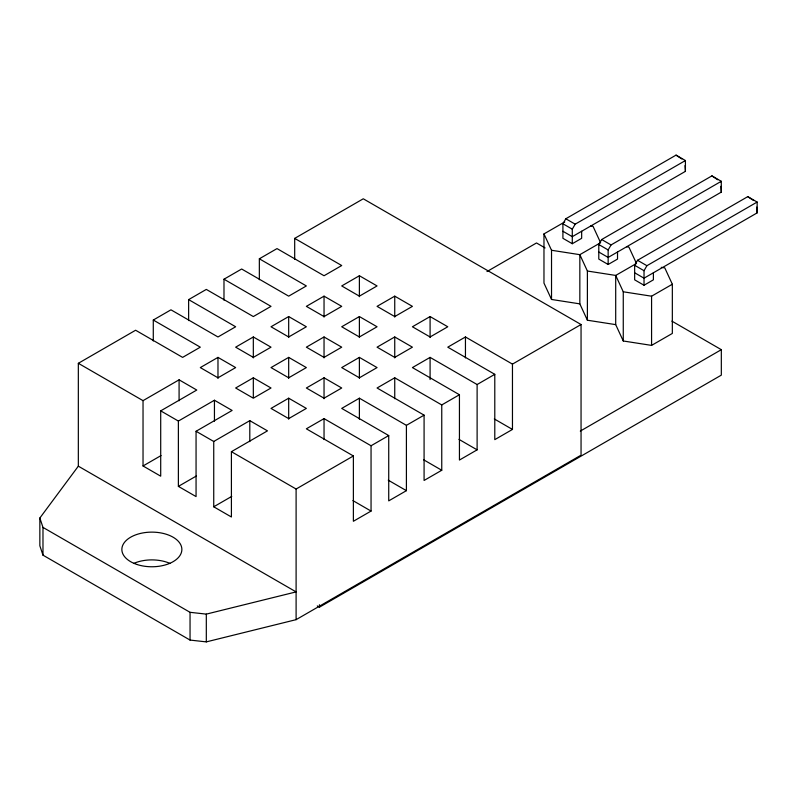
<?xml version="1.0" encoding="UTF-8"?>
<svg xmlns="http://www.w3.org/2000/svg" width="797" height="797" viewBox="0 0 797 797"><rect width="100%" height="100%" fill="white"/><g stroke="black" fill="none" stroke-linecap="round" stroke-linejoin="round"><path stroke-width="1.2" d="M581.661 231.26L581.661 238.313L572.286 243.723L562.911 238.313L562.911 223.768L565.81 218.767L676.045 155.116L685.42 160.536L685.42 171.355L572.286 236.669L562.911 231.26M572.286 243.723L572.286 229.187L575.185 224.176L685.42 160.536L684.743 160.944M617.526 252.021L617.526 259.075L608.151 264.484L598.786 259.075L598.786 244.53L601.675 239.528L711.91 175.878L721.285 181.298L721.285 192.117L608.151 257.431L598.786 252.021M608.151 264.484L608.151 249.949L611.05 244.938L721.285 181.298L720.608 181.706M653.391 272.783L653.391 279.837L644.026 285.246L634.651 279.837L634.651 265.291L637.54 260.29L747.775 196.64L757.15 202.059L757.15 212.879L644.026 278.193L634.651 272.783M644.026 285.246L644.026 270.711L646.915 265.7L757.15 202.059L756.473 202.468M294.691 259.334L294.691 238.393L363.273 198.792L581.053 324.518L581.053 455.157L296.105 619.658L206.313 641.884L190.045 640.071L42.978 555.16L39.85 545.776L39.85 518.02L78.335 466.175L78.335 363.302L135.61 330.237L182.623 357.385L200.306 347.173L153.283 320.035L153.283 340.977M153.283 320.035L170.956 309.824L217.98 336.972L235.653 326.77L188.63 299.622L188.63 320.573M188.63 299.622L206.313 289.411L253.326 316.558L271.01 306.357L223.987 279.209L223.987 300.16M223.987 279.209L241.66 269.007L288.683 296.155L306.357 285.944L259.344 258.796L259.344 279.747M259.344 258.796L277.017 248.594L324.04 275.742L341.714 265.531L294.691 238.393M143.032 400.652L179.086 379.83L196.769 390.042L160.705 410.863L160.705 476.178L143.032 465.966L143.032 400.652L78.335 363.302M217.98 357.385L200.306 367.586L217.98 377.798L235.653 367.586L217.98 357.385L217.98 378.336M253.326 336.972L235.653 347.173L253.326 357.385L271.01 347.173L253.326 336.972L253.326 357.923M288.683 316.558L271.01 326.77L288.683 336.972L306.357 326.77L288.683 316.558L288.683 337.51M324.04 296.155L306.357 306.357L324.04 316.558L341.714 306.357L324.04 296.155L324.04 317.096M359.387 275.742L341.714 285.944L359.387 296.155L377.061 285.944L359.387 275.742L359.387 296.693M178.379 421.065L214.443 400.243L232.116 410.455L196.062 431.267L196.062 496.581L178.379 486.379L178.379 421.065L160.705 410.863M253.326 377.798L235.653 388L253.326 398.201L271.01 388L253.326 377.798L253.326 397.514M288.683 357.385L271.01 367.586L288.683 377.798L306.357 367.586L288.683 357.385L288.683 378.336M324.04 336.972L306.357 347.173L324.04 357.385L341.714 347.173L324.04 336.972L324.04 357.923M359.387 316.558L341.714 326.77L359.387 336.972L377.061 326.77L359.387 316.558L359.387 337.51M394.744 296.155L377.061 306.357L394.744 316.558L412.418 306.357L394.744 296.155L394.744 317.096M143.032 465.966L161.064 455.555M486.977 271.558L536.501 242.965L545.098 247.927M213.735 441.478L249.8 420.657L267.473 430.858L231.409 451.68L231.409 516.994L213.735 506.792L213.735 441.478L196.062 431.267M288.683 398.201L271.01 408.413L288.683 418.614L306.357 408.413L288.683 398.201L288.683 419.152M324.04 377.798L306.357 388L324.04 398.201L341.714 388L324.04 377.798L324.04 398.739M359.387 357.385L341.714 367.586L359.387 377.798L377.061 367.586L359.387 357.385L359.387 378.336M394.744 336.972L377.061 347.173L394.744 357.385L412.418 347.173L394.744 336.972L394.744 357.923M430.091 316.558L412.418 326.77L430.091 336.972L447.775 326.77L430.091 316.558L430.091 337.51M178.379 486.379L196.411 475.968M324.04 418.614L306.357 428.816L353.38 455.964L353.38 521.278L371.053 511.076L371.053 445.762L324.04 418.614L324.04 439.565M359.387 398.201L341.714 408.413L388.727 435.56L388.727 500.875L406.41 490.663L406.41 425.349L359.387 398.201L359.387 419.152M394.744 377.798L377.061 388L424.084 415.147L424.084 480.461L441.757 470.26L441.757 404.936L394.744 377.798L394.744 398.739M430.091 357.385L412.418 367.586L459.441 394.734L459.441 460.048L477.114 449.847L477.114 384.533L430.091 357.385L430.091 379.561M512.461 364.119L465.448 336.972L447.775 347.173L494.788 374.321L494.788 439.635L512.461 429.434L512.461 364.119L581.053 324.518M213.735 506.792L231.768 496.382M231.409 451.68L296.105 489.029L353.38 455.964M371.053 445.762L388.727 435.56M406.41 425.349L424.084 415.147M441.757 404.936L459.441 394.734M477.114 384.533L494.788 374.321M580.296 431.097L721.325 349.674L721.325 375.138L319.438 607.175L317.286 605.929M661.241 267.334L664.788 267.882L672.339 284.24L672.339 333.435L651.577 345.39L623.264 340.986L615.702 324.628L587.389 320.225L579.837 303.866L551.524 299.463L543.972 283.104L543.972 233.91L564.734 221.955M543.972 233.91L551.524 250.268L579.837 254.671L587.389 271.03L615.702 275.433L623.264 291.792L651.577 296.195L672.339 284.24M39.85 518.02L42.978 527.405L190.045 612.315L206.313 614.118L296.105 591.902L78.335 466.175M590.687 225.989L593.048 226.358L600.599 242.716L579.837 254.671L579.837 303.866M626.562 246.751L628.913 247.12L636.474 263.478L615.702 275.433L615.702 324.628M565.81 218.767L575.185 224.176M601.675 239.528L611.05 244.938M637.54 260.29L646.915 265.7M562.911 223.768L572.286 229.187M598.786 244.53L608.151 249.949M634.651 265.291L644.026 270.711M671.901 321.131L721.325 349.674M494.299 418.943L512.461 429.434M458.942 439.356L477.114 449.847M423.596 459.769L441.757 470.26M388.239 480.173L406.41 490.663M352.892 500.586L371.053 511.076M747.775 196.64L753.573 200.525M711.91 175.878L717.708 179.763M676.045 155.116L681.843 159.001M756.771 207.09L757.15 212.879M720.906 186.329L721.285 192.117M685.041 165.567L685.42 171.355M651.577 296.195L651.577 345.39M623.264 291.792L623.264 340.986M587.389 271.03L587.389 320.225M551.524 250.268L551.524 299.463M465.448 336.972L465.448 357.923M319.438 604.744L319.438 607.175M296.105 489.029L296.105 619.658M249.8 420.657L249.8 441.608M214.443 400.243L214.443 421.195M206.313 614.118L206.313 641.884M190.045 612.315L190.045 640.071M179.086 379.83L179.086 400.781M42.978 527.405L42.978 555.16M133.607 563.469A29.997 17.315 0 0 1 170.13 563.469M136.865 564.445A29.997 17.315 0 0 0 181.865 549.452A29.997 17.315 0 0 0 136.865 534.448A29.997 17.315 0 0 0 136.865 564.445"/></g></svg>
